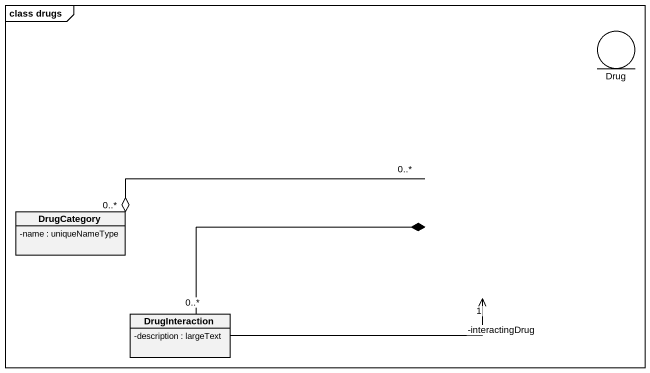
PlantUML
@startuml
mainframe class drugs
allowmixing
hide circle
hide empty members
skinparam classAttributeIconSize 0
entity Drug
class DrugCategory {
  -name : uniqueNameType
}
class DrugInteraction {
  -description : largeText
}
Drug *-left- "0..*" DrugInteraction
DrugCategory "0..*" o-right- "0..*" Drug
DrugInteraction -right-> "1\n-interactingDrug" Drug
@enduml
